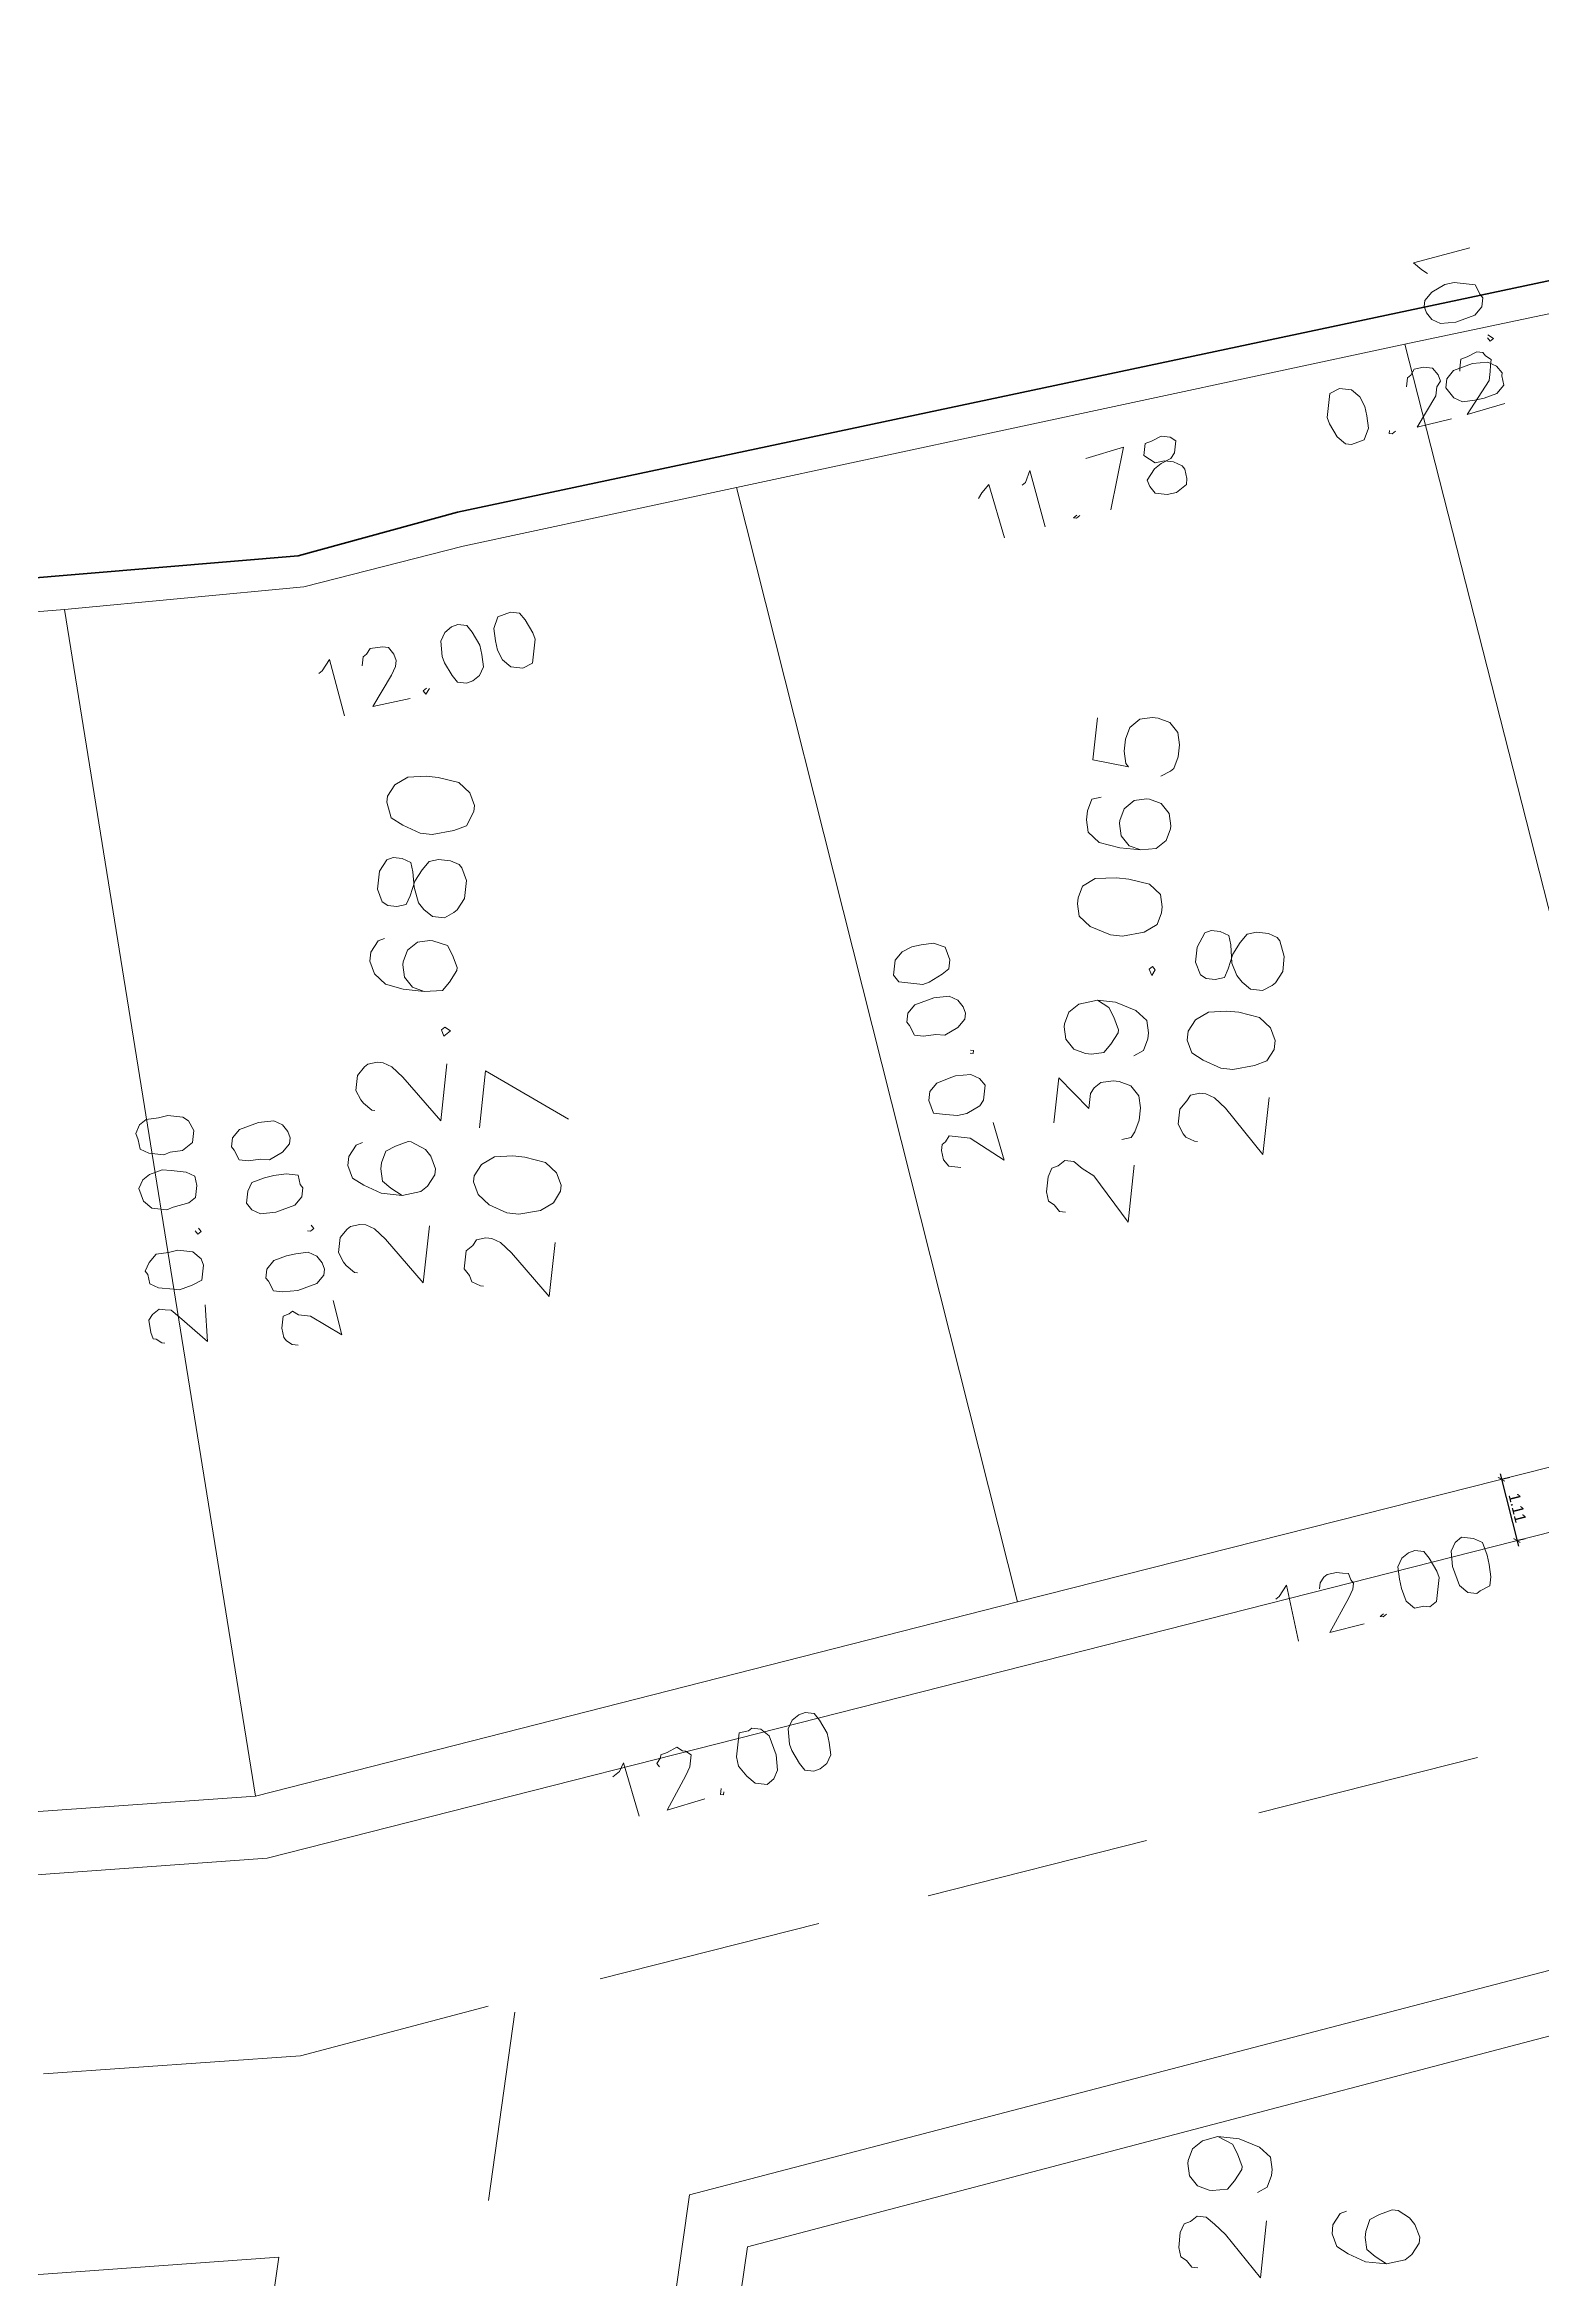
# Model space of a CAD drawing. Header units: metres. Extents: x -977055 to 805873, y -1033982 to 242021.
# Drawn here: x 2542.32 to 2568.69, y 1034.09 to 1073.45 of the extents above; entities that cross this region are included whole.
import ezdxf

# ---------------------------------------------------------------- set-up
doc = ezdxf.new("R2010")
doc.units = ezdxf.units.M
doc.header["$PDMODE"] = 32
doc.header["$PDSIZE"] = 1.5
for name, color, linetype in [('PDF_acera', 7, 'Continuous'), ('PDF_areas por lote', 7, 'Continuous'), ('PDF_COTAS', 7, 'Continuous'), ('PDF_CVL_LOTIF', 7, 'Continuous'), ('PDF_linea de centro', 7, 'Continuous'), ('PDF_LOTES', 7, 'Continuous'), ('PDF_No. lotes', 7, 'Continuous'), ('PDF_Poligono Ceres', 7, 'Continuous')]:
    doc.layers.add(name, color=color, linetype=linetype)
doc.styles.add('CITY2', font='stylu.ttf', dxfattribs={"height": 0.2})
doc.dimstyles.new('COTAS2', dxfattribs={"dimtxt": 0.02, "dimasz": 0.1, "dimexe": 0.15, "dimexo": 0.08, "dimgap": 0.05, "dimtad": 1, "dimzin": 0, "dimdsep": 46, "dimtxsty": 'CITY2', "dimblk": 'ARCHTICK', "dimcen": 1, "dimdle": 0.1, "dimclrd": 1, "dimclre": 1, "dimclrt": 2, "dimadec": 0, "dimazin": 0, "dimtfac": 1, "dimtofl": 0, "dimtmove": 0, "dimatfit": 3, "dimldrblk": 'ARCHTICK', "dimfxl": 0.18, "dimtolj": 1, "dimtzin": 0, "dimarcsym": 0})

# ---------------------------------------------------------------- blocks, each defined once
blk = doc.blocks.new('CALLE')
at = {"layer": 'PDF_acera', "lineweight": 9}
for points in [[(35.646912, -218.961792), (29.00016, -177.853536), (-1.608768, -95.552352), (-8.763552, -56.0952), (-56.814912, -55.206144), (-58.084992, -53.851392), (-56.222208, 0.592704)], [(-13.081824, -63.631008), (-7.154784, -96.3144), (-58.127328, -94.578624), (-59.397408, -93.223872), (-58.339008, -62.106912), (-56.984256, -60.836832), (-14.690592, -62.276256)]]:
    blk.add_lwpolyline(points, dxfattribs=at)
blk.add_lwpolyline([(6.731424, -134.62848), (-5.673024, -101.945088), (-58.339008, -100.166976), (-59.69376, -101.437056), (-60.75216, -132.554016), (-59.48208, -133.908768), (5.673024, -136.11024)], close=True, dxfattribs=at)
at = {"layer": 'PDF_areas por lote', "lineweight": 9}
for points in [[(6.689088, -95.933376), (6.689088, -95.89104), (6.77376, -95.764032), (6.816096, -95.721696), (6.943104, -95.637024), (7.154784, -95.637024), (7.281792, -95.721696), (7.324128, -95.764032), (7.366464, -95.89104), (7.366464, -95.975712), (7.324128, -96.10272), (7.19712, -96.272064), (6.646752, -96.864768), (7.451136, -96.864768)], [(8.509536, -95.806368), (8.4672, -95.721696), (8.297856, -95.637024), (8.170848, -95.637024), (8.001504, -95.721696), (7.916832, -95.89104), (7.83216, -96.145056), (7.83216, -96.441408), (7.916832, -96.695424), (8.001504, -96.780096), (8.170848, -96.864768), (8.25552, -96.864768), (8.424864, -96.780096), (8.509536, -96.695424), (8.594208, -96.483744), (8.594208, -96.441408), (8.509536, -96.272064), (8.424864, -96.145056), (8.25552, -96.10272), (8.170848, -96.10272), (8.001504, -96.145056), (7.916832, -96.272064), (7.83216, -96.441408)], [(8.975232, -95.933376), (8.975232, -95.89104), (9.059904, -95.764032), (9.10224, -95.721696), (9.229248, -95.637024), (9.440928, -95.637024), (9.567936, -95.721696), (9.610272, -95.764032), (9.652608, -95.89104), (9.652608, -95.975712), (9.610272, -96.10272), (9.483264, -96.272064), (8.932896, -96.864768), (9.73728, -96.864768)], [(11.388384, -95.806368), (11.346048, -95.721696), (11.176704, -95.637024), (11.049696, -95.637024), (10.880352, -95.721696), (10.753344, -95.89104), (10.711008, -96.145056), (10.711008, -96.441408), (10.753344, -96.695424), (10.880352, -96.780096), (11.049696, -96.864768), (11.092032, -96.864768), (11.261376, -96.780096), (11.388384, -96.695424), (11.43072, -96.483744), (11.43072, -96.441408), (11.388384, -96.272064), (11.261376, -96.145056), (11.092032, -96.10272), (11.049696, -96.10272), (10.880352, -96.145056), (10.753344, -96.272064), (10.711008, -96.441408)], [(8.594208, -105.712992), (8.594208, -105.62832), (8.67888, -105.543648), (8.721216, -105.458976), (8.848224, -105.41664), (9.059904, -105.41664), (9.186912, -105.458976), (9.229248, -105.543648), (9.31392, -105.62832), (9.31392, -105.755328), (9.229248, -105.882336), (9.144576, -106.05168), (8.551872, -106.602048), (9.356256, -106.602048)], [(9.821952, -105.41664), (10.456992, -105.41664), (10.075968, -105.882336), (10.287648, -105.882336), (10.37232, -105.924672), (10.456992, -106.009344), (10.499328, -106.178688), (10.499328, -106.26336), (10.456992, -106.432704), (10.329984, -106.559712), (10.16064, -106.602048), (9.991296, -106.602048), (9.821952, -106.559712), (9.73728, -106.517376), (9.694944, -106.390368)], [(11.600064, -105.84), (11.515392, -106.009344), (11.388384, -106.094016), (11.21904, -106.178688), (11.176704, -106.178688), (11.00736, -106.094016), (10.880352, -106.009344), (10.838016, -105.84), (10.838016, -105.755328), (10.880352, -105.585984), (11.00736, -105.458976), (11.176704, -105.41664), (11.21904, -105.41664), (11.388384, -105.458976), (11.515392, -105.585984), (11.600064, -105.84), (11.600064, -106.094016), (11.515392, -106.390368), (11.388384, -106.559712), (11.21904, -106.602048), (11.134368, -106.602048), (10.965024, -106.559712), (10.880352, -106.432704)], [(14.436576, -105.585984), (14.39424, -105.458976), (14.224896, -105.41664), (14.097888, -105.41664), (13.928544, -105.458976), (13.801536, -105.62832), (13.7592, -105.924672), (13.7592, -106.221024), (13.801536, -106.432704), (13.928544, -106.559712), (14.097888, -106.602048), (14.140224, -106.602048), (14.309568, -106.559712), (14.436576, -106.432704), (14.478912, -106.26336), (14.478912, -106.221024), (14.436576, -106.05168), (14.309568, -105.924672), (14.140224, -105.882336), (14.097888, -105.882336), (13.928544, -105.924672), (13.801536, -106.05168), (13.7592, -106.221024)], [(15.537312, -105.41664), (14.944608, -105.41664), (14.902272, -105.924672), (14.944608, -105.882336), (15.113952, -105.84), (15.283296, -105.84), (15.45264, -105.882336), (15.579648, -106.009344), (15.621984, -106.178688), (15.621984, -106.26336), (15.579648, -106.432704), (15.45264, -106.559712), (15.283296, -106.602048), (15.113952, -106.602048), (14.944608, -106.559712), (14.902272, -106.517376), (14.8176, -106.390368)], [(-5.92704, -109.142208), (-5.92704, -109.057536), (-5.842368, -108.972864), (-5.800032, -108.888192), (-5.673024, -108.845856), (-5.461344, -108.845856), (-5.334336, -108.888192), (-5.292, -108.972864), (-5.207328, -109.057536), (-5.207328, -109.184544), (-5.292, -109.311552), (-5.419008, -109.480896), (-5.969376, -110.031264), (-5.164992, -110.031264)], [(-4.064256, -109.22688), (-4.148928, -109.43856), (-4.275936, -109.523232), (-4.44528, -109.607904), (-4.487616, -109.607904), (-4.65696, -109.523232), (-4.783968, -109.43856), (-4.826304, -109.22688), (-4.826304, -109.184544), (-4.783968, -109.0152), (-4.65696, -108.888192), (-4.487616, -108.845856), (-4.44528, -108.845856), (-4.275936, -108.888192), (-4.148928, -109.0152), (-4.064256, -109.22688), (-4.064256, -109.523232), (-4.148928, -109.819584), (-4.275936, -109.988928), (-4.44528, -110.031264), (-4.529952, -110.031264), (-4.699296, -109.988928), (-4.783968, -109.86192)]]:
    blk.add_lwpolyline(points, dxfattribs=at)
for points in [[(12.06576, -95.637024), (11.896416, -95.721696), (11.85408, -95.806368), (11.85408, -95.933376), (11.896416, -96.060384), (12.023424, -96.10272), (12.235104, -96.145056), (12.404448, -96.229728), (12.531456, -96.3144), (12.573792, -96.441408), (12.573792, -96.610752), (12.531456, -96.73776), (12.48912, -96.780096), (12.319776, -96.864768), (12.06576, -96.864768), (11.896416, -96.780096), (11.85408, -96.73776), (11.769408, -96.610752), (11.769408, -96.441408), (11.85408, -96.3144), (11.938752, -96.229728), (12.150432, -96.145056), (12.362112, -96.10272), (12.48912, -96.060384), (12.531456, -95.933376), (12.531456, -95.806368), (12.48912, -95.721696), (12.319776, -95.637024)], [(13.293504, -95.637024), (13.081824, -95.721696), (12.997152, -95.89104), (12.91248, -96.145056), (12.91248, -96.3144), (12.997152, -96.610752), (13.081824, -96.780096), (13.293504, -96.864768), (13.378176, -96.864768), (13.54752, -96.780096), (13.674528, -96.610752), (13.716864, -96.3144), (13.716864, -96.145056), (13.674528, -95.89104), (13.54752, -95.721696), (13.378176, -95.637024)], [(10.202976, -96.73776), (10.118304, -96.780096), (10.202976, -96.864768), (10.245312, -96.780096)], [(12.91248, -105.41664), (12.743136, -105.458976), (12.616128, -105.62832), (12.531456, -105.924672), (12.531456, -106.094016), (12.616128, -106.390368), (12.743136, -106.559712), (12.91248, -106.602048), (12.997152, -106.602048), (13.166496, -106.559712), (13.293504, -106.390368), (13.33584, -106.094016), (13.33584, -105.924672), (13.293504, -105.62832), (13.166496, -105.458976), (12.997152, -105.41664)], [(12.108096, -106.517376), (12.023424, -106.559712), (12.108096, -106.602048), (12.150432, -106.559712)]]:
    blk.add_lwpolyline(points, close=True, dxfattribs=at)
at = {"layer": 'PDF_COTAS', "lineweight": 9}
for points in [[(7.451136, -92.800512), (7.366464, -92.842848), (7.281792, -92.969856), (7.281792, -93.181536), (7.324128, -93.266208), (7.4088, -93.477888), (7.493472, -93.56256), (7.62048, -93.56256), (7.662816, -93.56256), (7.789824, -93.520224), (7.83216, -93.393216), (7.83216, -93.181536), (7.83216, -93.054528), (7.747488, -92.885184), (7.662816, -92.800512), (7.535808, -92.758176)], [(8.213184, -92.673504), (8.086176, -92.71584), (8.04384, -92.842848), (8.04384, -93.054528), (8.086176, -93.1392), (8.128512, -93.308544), (8.25552, -93.435552), (8.340192, -93.435552), (8.424864, -93.435552), (8.551872, -93.35088), (8.594208, -93.266208), (8.594208, -93.054528), (8.551872, -92.92752), (8.509536, -92.758176), (8.424864, -92.673504), (8.297856, -92.631168)], [(6.3504, -93.012192), (6.223392, -93.054528), (6.181056, -93.181536), (6.181056, -93.393216), (6.181056, -93.477888), (6.265728, -93.647232), (6.3504, -93.77424), (6.477408, -93.77424), (6.56208, -93.77424), (6.646752, -93.731904), (6.731424, -93.604896), (6.731424, -93.393216), (6.689088, -93.266208), (6.646752, -93.096864), (6.519744, -93.012192), (6.392736, -92.969856)], [(8.213184, -94.028256), (8.086176, -94.112928), (8.086176, -94.239936), (8.128512, -94.40928), (8.128512, -94.536288), (8.25552, -94.705632), (8.382528, -94.790304), (8.4672, -94.790304), (8.551872, -94.747968), (8.636544, -94.663296), (8.67888, -94.536288), (8.636544, -94.324608), (8.594208, -94.239936), (8.509536, -94.070592), (8.382528, -93.98592), (8.25552, -93.98592)], [(7.493472, -94.282272), (7.4088, -94.366944), (7.366464, -94.493952), (7.4088, -94.705632), (7.451136, -94.790304), (7.535808, -94.959648), (7.662816, -95.04432), (7.789824, -95.04432), (7.83216, -95.001984), (7.959168, -94.959648), (7.959168, -94.790304), (7.916832, -94.62096), (7.874496, -94.493952), (7.789824, -94.324608), (7.662816, -94.282272), (7.578144, -94.282272)], [(6.435072, -94.705632), (6.308064, -94.790304), (6.308064, -94.917312), (6.3504, -95.128992), (6.392736, -95.213664), (6.477408, -95.383008), (6.604416, -95.46768), (6.689088, -95.46768), (6.77376, -95.425344), (6.858432, -95.340672), (6.900768, -95.213664), (6.858432, -95.04432), (6.816096, -94.917312), (6.731424, -94.747968), (6.604416, -94.663296), (6.477408, -94.663296)], [(15.833664, -96.272064), (15.748992, -96.187392), (15.621984, -96.145056), (15.410304, -96.187392), (15.325632, -96.229728), (15.156288, -96.356736), (15.071616, -96.441408), (15.071616, -96.568416), (15.113952, -96.653088), (15.198624, -96.73776), (15.325632, -96.780096), (15.494976, -96.73776), (15.621984, -96.695424), (15.791328, -96.568416), (15.876, -96.483744), (15.876, -96.356736)], [(16.08768, -96.991776), (16.045344, -96.907104), (15.876, -96.864768), (15.706656, -96.907104), (15.579648, -96.94944), (15.45264, -97.034112), (15.367968, -97.16112), (15.367968, -97.288128), (15.367968, -97.330464), (15.45264, -97.457472), (15.579648, -97.457472), (15.791328, -97.457472), (15.876, -97.415136), (16.045344, -97.288128), (16.130016, -97.203456), (16.130016, -97.076448)], [(0.889056, -102.072096), (0.84672, -101.945088), (0.677376, -101.945088), (0.508032, -101.945088), (0.381024, -101.987424), (0.254016, -102.114432), (0.169344, -102.24144), (0.169344, -102.326112), (0.169344, -102.410784), (0.254016, -102.495456), (0.381024, -102.537792), (0.592704, -102.495456), (0.677376, -102.45312), (0.84672, -102.368448), (0.931392, -102.24144), (0.931392, -102.114432)], [(1.185408, -102.749472), (1.100736, -102.6648), (0.973728, -102.622464), (0.762048, -102.6648), (0.677376, -102.707136), (0.508032, -102.834144), (0.42336, -102.918816), (0.42336, -103.045824), (0.465696, -103.130496), (0.550368, -103.215168), (0.677376, -103.257504), (0.84672, -103.215168), (0.973728, -103.172832), (1.143072, -103.045824), (1.227744, -102.961152), (1.227744, -102.834144)], [(11.6424, -102.961152), (11.557728, -103.045824), (11.557728, -103.172832), (11.557728, -103.384512), (11.600064, -103.469184), (11.727072, -103.638528), (11.811744, -103.7232), (11.938752, -103.7232), (12.023424, -103.680864), (12.108096, -103.638528), (12.150432, -103.469184), (12.108096, -103.29984), (12.06576, -103.172832), (11.981088, -103.045824), (11.85408, -102.961152), (11.727072, -102.961152)], [(11.6424, -102.961152), (11.557728, -103.045824), (11.557728, -103.172832), (11.557728, -103.384512), (11.600064, -103.469184), (11.727072, -103.638528), (11.811744, -103.7232), (11.938752, -103.7232), (12.023424, -103.680864), (12.108096, -103.638528), (12.150432, -103.469184), (12.108096, -103.29984), (12.06576, -103.172832), (11.981088, -103.045824), (11.85408, -102.961152), (11.727072, -102.961152)], [(10.965024, -103.257504), (10.838016, -103.342176), (10.838016, -103.469184), (10.880352, -103.638528), (10.880352, -103.765536), (11.00736, -103.93488), (11.134368, -104.019552), (11.21904, -104.019552), (11.303712, -103.977216), (11.388384, -103.892544), (11.43072, -103.765536), (11.388384, -103.553856), (11.346048, -103.469184), (11.261376, -103.29984), (11.134368, -103.215168), (11.00736, -103.215168)], [(10.965024, -103.257504), (10.838016, -103.342176), (10.838016, -103.469184), (10.880352, -103.638528), (10.880352, -103.765536), (11.00736, -103.93488), (11.134368, -104.019552), (11.21904, -104.019552), (11.303712, -103.977216), (11.388384, -103.892544), (11.43072, -103.765536), (11.388384, -103.553856), (11.346048, -103.469184), (11.261376, -103.29984), (11.134368, -103.215168), (11.00736, -103.215168)], [(9.864288, -103.680864), (9.779616, -103.7232), (9.779616, -103.892544), (9.779616, -104.061888), (9.821952, -104.188896), (9.94896, -104.35824), (10.033632, -104.400576), (10.16064, -104.400576), (10.245312, -104.400576), (10.329984, -104.315904), (10.37232, -104.188896), (10.329984, -103.977216), (10.287648, -103.892544), (10.202976, -103.7232), (10.075968, -103.638528), (9.94896, -103.638528)], [(9.864288, -103.680864), (9.779616, -103.7232), (9.779616, -103.892544), (9.779616, -104.061888), (9.821952, -104.188896), (9.94896, -104.35824), (10.033632, -104.400576), (10.16064, -104.400576), (10.245312, -104.400576), (10.329984, -104.315904), (10.37232, -104.188896), (10.329984, -103.977216), (10.287648, -103.892544), (10.202976, -103.7232), (10.075968, -103.638528), (9.94896, -103.638528)], [(9.73728, -104.56992), (9.229248, -104.7816), (9.483264, -104.273568), (9.483264, -104.14656), (9.483264, -104.061888), (9.483264, -103.977216), (9.398592, -103.93488), (9.356256, -103.892544), (9.271584, -103.892544), (9.144576, -103.93488), (9.059904, -104.019552), (9.059904, -104.061888), (9.059904, -104.14656), (9.059904, -104.188896), (9.059904, -104.14656), (9.059904, -104.061888), (9.059904, -104.019552), (9.144576, -103.93488), (9.271584, -103.892544), (9.356256, -103.892544), (9.398592, -103.93488), (9.483264, -103.977216), (9.483264, -104.061888), (9.483264, -104.14656), (9.483264, -104.273568), (9.229248, -104.7816)], [(10.711008, -104.14656), (10.711008, -104.188896), (10.668672, -104.188896), (10.668672, -104.14656), (10.668672, -104.188896), (10.711008, -104.188896)], [(19.47456, -105.755328), (19.432224, -105.670656), (19.347552, -105.670656), (19.26288, -105.670656), (19.220544, -105.755328), (19.178208, -105.84), (19.220544, -105.967008), (19.220544, -106.094016), (19.178208, -106.221024), (19.135872, -106.26336), (19.008864, -106.305696), (18.924192, -106.305696), (18.881856, -106.26336), (18.797184, -106.178688), (18.754848, -106.05168), (18.754848, -105.924672), (18.754848, -105.882336), (18.83952, -105.797664), (18.924192, -105.755328), (19.008864, -105.797664), (19.093536, -105.84), (19.178208, -105.924672), (19.26288, -106.05168), (19.347552, -106.094016), (19.432224, -106.094016), (19.516896, -106.094016), (19.559232, -106.009344), (19.559232, -105.882336)], [(20.490624, -108.295488), (20.405952, -108.16848), (20.278944, -108.16848), (20.067264, -108.16848), (19.982592, -108.210816), (19.813248, -108.337824), (19.728576, -108.464832), (19.728576, -108.549504), (19.770912, -108.634176), (19.813248, -108.718848), (19.982592, -108.761184), (20.151936, -108.718848), (20.278944, -108.676512), (20.405952, -108.59184), (20.490624, -108.464832), (20.490624, -108.337824)], [(21.676032, -109.396224), (21.59136, -109.480896), (21.549024, -109.607904), (21.59136, -109.819584), (21.633696, -109.904256), (21.718368, -110.0736), (21.845376, -110.158272), (21.972384, -110.158272), (22.01472, -110.115936), (22.141728, -110.031264), (22.141728, -109.904256), (22.141728, -109.734912), (22.099392, -109.607904), (21.972384, -109.43856), (21.845376, -109.353888), (21.760704, -109.353888)], [(21.676032, -109.396224), (21.59136, -109.480896), (21.549024, -109.607904), (21.59136, -109.819584), (21.633696, -109.904256), (21.718368, -110.0736), (21.845376, -110.158272), (21.972384, -110.158272), (22.01472, -110.115936), (22.141728, -110.031264), (22.141728, -109.904256), (22.141728, -109.734912), (22.099392, -109.607904), (21.972384, -109.43856), (21.845376, -109.353888), (21.760704, -109.353888)], [(22.64976, -109.904256), (22.353408, -109.142208), (22.268736, -109.269216), (22.2264, -109.353888), (22.268736, -109.269216), (22.353408, -109.142208)], [(20.617632, -109.819584), (20.53296, -109.904256), (20.490624, -110.031264), (20.53296, -110.200608), (20.575296, -110.327616), (20.659968, -110.49696), (20.786976, -110.581632), (20.913984, -110.539296), (20.95632, -110.539296), (21.040992, -110.454624), (21.083328, -110.327616), (21.040992, -110.115936), (20.998656, -110.031264), (20.913984, -109.86192), (20.786976, -109.777248), (20.659968, -109.777248)], [(20.617632, -109.819584), (20.53296, -109.904256), (20.490624, -110.031264), (20.53296, -110.200608), (20.575296, -110.327616), (20.659968, -110.49696), (20.786976, -110.581632), (20.913984, -110.539296), (20.95632, -110.539296), (21.040992, -110.454624), (21.083328, -110.327616), (21.040992, -110.115936), (20.998656, -110.031264), (20.913984, -109.86192), (20.786976, -109.777248), (20.659968, -109.777248)], [(21.464352, -110.28528), (21.422016, -110.369952), (21.37968, -110.327616), (21.422016, -110.28528), (21.37968, -110.327616), (21.422016, -110.369952)], [(4.360608, -111.004992), (4.275936, -110.92032), (4.148928, -110.877984), (3.979584, -110.92032), (3.852576, -110.962656), (3.683232, -111.047328), (3.59856, -111.174336), (3.640896, -111.301344), (3.640896, -111.386016), (3.725568, -111.470688), (3.852576, -111.470688), (4.064256, -111.470688), (4.148928, -111.428352), (4.318272, -111.301344), (4.402944, -111.216672), (4.402944, -111.089664)], [(4.65696, -111.724704), (4.572288, -111.640032), (4.44528, -111.597696), (4.2336, -111.640032), (4.148928, -111.682368), (3.979584, -111.76704), (3.894912, -111.894048), (3.894912, -112.021056), (3.937248, -112.063392), (4.02192, -112.1904), (4.148928, -112.1904), (4.318272, -112.148064), (4.44528, -112.105728), (4.614624, -112.021056), (4.65696, -111.894048), (4.65696, -111.809376)]]:
    blk.add_lwpolyline(points, close=True, dxfattribs=at)
for points in [[(5.419008, -93.35088), (5.419008, -93.308544), (5.461344, -93.223872), (5.461344, -93.181536), (5.546016, -93.1392), (5.71536, -93.096864), (5.800032, -93.1392), (5.842368, -93.181536), (5.884704, -93.223872), (5.884704, -93.308544), (5.884704, -93.393216), (5.800032, -93.520224), (5.50368, -93.943584), (6.011712, -93.858912)], [(7.027776, -93.604896), (6.98544, -93.647232), (7.027776, -93.689568), (7.070112, -93.647232)], [(14.986944, -94.493952), (15.02928, -94.536288), (15.198624, -94.62096), (14.436576, -94.917312)], [(5.588352, -95.213664), (5.588352, -95.128992), (5.630688, -95.04432), (5.673024, -95.001984), (5.800032, -94.959648), (5.884704, -94.959648), (5.969376, -94.959648), (6.011712, -95.04432), (6.054048, -95.086656), (6.011712, -95.171328), (6.011712, -95.340672), (5.800032, -95.806368), (6.265728, -95.637024)], [(7.19712, -95.171328), (7.19712, -95.213664), (7.239456, -95.256), (7.281792, -95.213664)], [(15.156288, -95.086656), (15.198624, -95.086656), (15.283296, -95.086656), (15.325632, -95.128992), (15.410304, -95.171328), (15.45264, -95.340672), (15.45264, -95.425344), (15.410304, -95.46768), (15.367968, -95.510016), (15.283296, -95.552352), (15.198624, -95.552352), (15.071616, -95.510016), (14.60592, -95.298336), (14.775264, -95.806368)], [(14.944608, -96.018048), (14.902272, -95.975712), (14.859936, -96.018048), (14.944608, -96.060384)], [(0.042336, -100.251648), (0.127008, -100.33632), (0.254016, -100.378656), (-0.465696, -100.675008)], [(0.254016, -100.886688), (0.296352, -100.844352), (0.381024, -100.886688), (0.42336, -100.886688), (0.465696, -100.97136), (0.550368, -101.098368), (0.508032, -101.18304), (0.508032, -101.225376), (0.465696, -101.310048), (0.381024, -101.310048), (0.296352, -101.310048), (0.169344, -101.267712), (-0.338688, -101.056032), (-0.127008, -101.564064)], [(0.042336, -101.775744), (-0.042336, -101.775744), (-0.042336, -101.81808), (0, -101.81808)], [(18.41616, -103.426848), (18.500832, -103.469184), (18.62784, -103.553856), (17.908128, -103.850208)], [(18.670176, -104.019552), (18.712512, -104.061888), (18.881856, -104.104224), (18.119808, -104.400576)], [(18.331488, -104.823936), (18.289152, -104.7816), (18.289152, -104.823936), (18.331488, -104.866272)], [(19.135872, -104.866272), (19.347552, -105.374304), (18.458496, -105.289632)], [(19.982592, -109.057536), (19.940256, -109.057536), (19.940256, -109.099872), (19.982592, -109.142208)], [(3.513888, -109.22688), (3.556224, -109.269216), (3.725568, -109.353888), (2.96352, -109.607904)], [(20.617632, -109.22688), (20.659968, -109.22688), (20.74464, -109.22688), (20.786976, -109.269216), (20.871648, -109.311552), (20.913984, -109.43856), (20.913984, -109.523232), (20.913984, -109.565568), (20.829312, -109.65024), (20.74464, -109.692576), (20.659968, -109.65024), (20.53296, -109.65024), (20.067264, -109.43856), (20.236608, -109.904256)], [(3.725568, -109.819584), (3.81024, -109.819584), (3.894912, -109.86192), (3.937248, -109.904256), (3.979584, -110.031264), (3.979584, -110.115936), (3.979584, -110.200608), (3.894912, -110.242944), (3.852576, -110.28528), (3.767904, -110.28528), (3.640896, -110.242944), (3.132864, -110.031264), (3.302208, -110.49696)], [(20.913984, -109.946592), (20.95632, -109.946592), (21.040992, -109.946592), (21.083328, -109.946592), (21.125664, -110.031264), (21.210336, -110.158272), (21.210336, -110.242944), (21.168, -110.28528), (21.125664, -110.369952), (21.040992, -110.369952), (20.95632, -110.369952), (20.829312, -110.369952), (20.32128, -110.115936), (20.53296, -110.623968)], [(3.471552, -110.750976), (3.429216, -110.70864), (3.429216, -110.750976), (3.471552, -110.793312)]]:
    blk.add_lwpolyline(points, dxfattribs=at)
at = {"layer": 'PDF_CVL_LOTIF', "lineweight": 9}
blk.add_lwpolyline([(-6.308064, -102.834144), (-10.838016, -102.6648), (-11.388384, -118.667808), (-0.127008, -119.048832)], close=True, dxfattribs=at)
at = {"layer": 'PDF_linea de centro', "lineweight": 9}
for points in [[(-3.344544, -98.85456), (-4.318272, -96.3144), (-4.953312, -92.758176)], [(-3.38688, -99.235584), (-6.054048, -99.150912)], [(-1.69344, -103.342176), (-2.794176, -100.378656)], [(-0.042336, -107.787456), (-1.143072, -104.823936)], [(1.608768, -112.275072), (0.508032, -109.311552)]]:
    blk.add_lwpolyline(points, dxfattribs=at)
at = {"layer": 'PDF_LOTES', "lineweight": 20}
for points in [[(13.716864, -81.4968), (-2.709504, -84.46032), (-0.762048, -95.298336), (15.494976, -90.853056)], [(15.494976, -90.853056), (-0.762048, -95.298336), (3.090528, -105.62832), (18.20448, -100.039968), (16.976736, -96.3144), (16.172352, -94.155264)], [(18.20448, -100.039968), (3.090528, -105.62832), (6.435072, -114.645888), (21.210336, -109.142208)], [(-6.308064, -102.834144), (-10.838016, -102.6648), (-11.388384, -118.667808), (-0.127008, -119.048832)], [(24.724224, -118.075104), (22.395744, -112.783104), (21.210336, -109.142208), (6.435072, -114.645888), (9.779616, -123.62112)]]:
    blk.add_lwpolyline(points, close=True, dxfattribs=at)
at = {"layer": 'PDF_No. lotes', "lineweight": 20}
for points in [[(6.689088, -97.711488), (6.689088, -97.669152), (6.731424, -97.542144), (6.816096, -97.499808), (6.900768, -97.415136), (7.154784, -97.415136), (7.239456, -97.499808), (7.324128, -97.542144), (7.366464, -97.669152), (7.366464, -97.753824), (7.324128, -97.880832), (7.19712, -98.050176), (6.646752, -98.64288), (7.4088, -98.64288)], [(9.144576, -98.64288), (9.694944, -97.415136), (8.89056, -97.415136)], [(9.779616, -107.448768), (9.779616, -107.406432), (9.821952, -107.279424), (9.864288, -107.237088), (9.991296, -107.152416), (10.202976, -107.152416), (10.329984, -107.237088), (10.414656, -107.279424), (10.456992, -107.406432), (10.456992, -107.491104), (10.414656, -107.618112), (10.287648, -107.787456), (9.694944, -108.38016), (10.499328, -108.38016)], [(-4.910976, -111.132), (-4.953312, -111.047328), (-5.122656, -110.962656), (-5.249664, -110.962656), (-5.419008, -111.047328), (-5.50368, -111.216672), (-5.588352, -111.470688), (-5.588352, -111.76704), (-5.50368, -112.021056), (-5.419008, -112.105728), (-5.249664, -112.1904), (-5.164992, -112.1904), (-4.995648, -112.105728), (-4.910976, -112.021056), (-4.826304, -111.851712), (-4.826304, -111.76704), (-4.910976, -111.597696), (-4.995648, -111.470688), (-5.164992, -111.428352), (-5.249664, -111.428352), (-5.419008, -111.470688), (-5.50368, -111.597696), (-5.588352, -111.76704)]]:
    blk.add_lwpolyline(points, dxfattribs=at)
for points in [[(8.128512, -97.415136), (7.959168, -97.499808), (7.83216, -97.669152), (7.747488, -97.923168), (7.747488, -98.092512), (7.83216, -98.388864), (7.959168, -98.558208), (8.128512, -98.64288), (8.213184, -98.64288), (8.382528, -98.558208), (8.509536, -98.388864), (8.551872, -98.092512), (8.551872, -97.923168), (8.509536, -97.669152), (8.382528, -97.499808), (8.213184, -97.415136)], [(11.176704, -107.152416), (11.00736, -107.237088), (10.922688, -107.406432), (10.838016, -107.660448), (10.838016, -107.829792), (10.922688, -108.126144), (11.00736, -108.295488), (11.176704, -108.38016), (11.303712, -108.38016), (11.473056, -108.295488), (11.600064, -108.126144), (11.6424, -107.829792), (11.6424, -107.660448), (11.600064, -107.406432), (11.473056, -107.237088), (11.303712, -107.152416)], [(12.27744, -107.152416), (12.108096, -107.237088), (12.06576, -107.32176), (12.06576, -107.448768), (12.108096, -107.575776), (12.235104, -107.618112), (12.446784, -107.660448), (12.616128, -107.74512), (12.743136, -107.829792), (12.785472, -107.9568), (12.785472, -108.126144), (12.743136, -108.253152), (12.7008, -108.295488), (12.48912, -108.38016), (12.27744, -108.38016), (12.108096, -108.295488), (12.06576, -108.253152), (11.981088, -108.126144), (11.981088, -107.9568), (12.06576, -107.829792), (12.150432, -107.74512), (12.319776, -107.660448), (12.573792, -107.618112), (12.7008, -107.575776), (12.743136, -107.448768), (12.743136, -107.32176), (12.7008, -107.237088), (12.48912, -107.152416)]]:
    blk.add_lwpolyline(points, close=True, dxfattribs=at)
at = {"layer": 'PDF_Poligono Ceres', "lineweight": 40}
blk.add_lwpolyline([(13.54752, -78.236928), (16.595712, -94.028256), (17.442432, -96.187392), (22.819104, -112.61376), (26.756352, -121.50432), (28.746144, -127.389024), (35.181216, -142.629984), (40.64256, -155.881152), (42.590016, -160.792128), (44.960832, -170.317728), (48.220704, -184.1616), (51.141888, -203.00112), (54.655776, -216.252288)], dxfattribs=at)
blk = doc.blocks.new('_ArchTick')
at = {"color": 0, "linetype": 'ByBlock', "const_width": 0.15}
blk.add_lwpolyline([(-0.5, -0.5), (0.5, 0.5)], dxfattribs=at)
blk = doc.blocks.new('*D4732')
at = {"color": 1, "lineweight": -2, "transparency": 16777216}
blk.add_line((2567.947, 1048.278), (2568.27, 1047.006), dxfattribs=at)
at = {"color": 1, "linetype": 'Continuous', "lineweight": -2, "transparency": 16777216}
for p, q in [((2567.995, 1048.188), (2568.117, 1048.219)), ((2568.269, 1047.109), (2568.391, 1047.14))]:
    blk.add_line(p, q, dxfattribs=at)
at = {"layer": 'Defpoints', "color": 0, "transparency": 16777216}
for p in [(2567.917, 1048.168, 1015.371), (2568.191, 1047.09, 1015.371), (2568.245, 1047.103)]:
    blk.add_point(p, dxfattribs=at)
at = {"color": 1, "lineweight": -2, "transparency": 16777216, "xscale": 0.1, "yscale": 0.1, "zscale": 0.1}
for p, rotation in [((2567.972, 1048.182), 104.2565878313923), ((2568.245, 1047.103), 284.2565878313923)]:
    blk.add_blockref('_ArchTick', p, dxfattribs=dict(at, rotation=rotation))
at = {"color": 2, "transparency": 16777216, "insert": (2568.255, 1047.68), "char_height": 0.2, "attachment_point": 5, "rotation": 284.2566, "style": 'CITY2'}
blk.add_mtext('\\A1;1.11', dxfattribs=at)

msp = doc.modelspace()

# ---------------------------------------------------------------- block references
at = {"xscale": 1.255773352820658, "yscale": 1.255773352820658, "zscale": 1.255773352820658, "rotation": 83.85573648860341}
msp.add_blockref('CALLE', (2427.15058, 1056.36283, 1015.371), dxfattribs=at)

# ---------------------------------------------------------------- dimensions: what is measured, and where the dimension line sits
at = {"color": 1}
dim = msp.add_aligned_dim(p1=(2567.91735, 1048.1678, 1015.371), p2=(2568.19134, 1047.0895, 1015.371), distance=0.05588, dimstyle='COTAS2', dxfattribs=at)
dim.commit()
dim.dimension.update_dxf_attribs({"geometry": '*D4732', "text_midpoint": (2568.2553, 1047.67971)})

doc.saveas('drawing.dxf')
